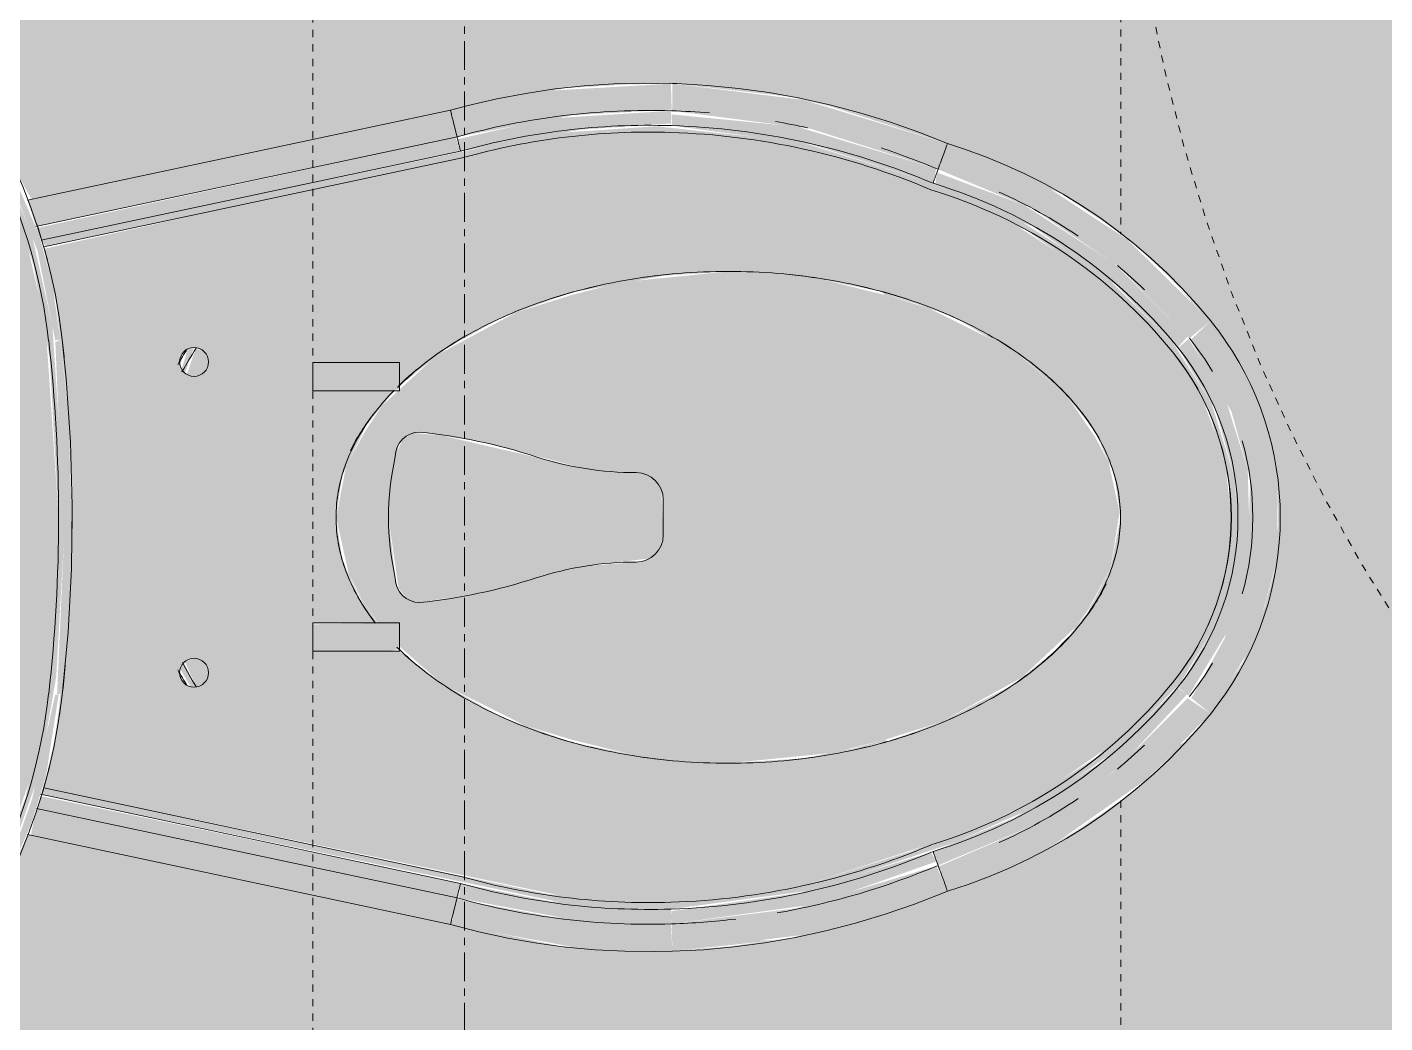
# Model space of a CAD drawing. Header units: inches. Extents: x -4266 to -1814, y 9706 to 12441.
# Drawn here: x -2507.88 to -2484.42, y 11792.84 to 11810.04 of the extents above; entities that cross this region are included whole.
import ezdxf

# ---------------------------------------------------------------- set-up
doc = ezdxf.new("R2010")
doc.units = ezdxf.units.IN
doc.header["$MEASUREMENT"] = 0
doc.linetypes.add('Dash', pattern=[0.25, 0.125, -0.125])
doc.linetypes.add('Grid Line 1_2_', pattern=[0.875, 0.5, -0.125, 0.125, -0.125])
for name, color, linetype, lineweight in [('0-1', 7, 'Continuous', 5), ('0-2', 10, 'Continuous', 13), ('A-AREA-PATT-2', 141, 'Continuous', 9), ('A-GENM-HDLN-1', 7, 'Dash', 9), ('P-SANR-FIXT-2', 7, 'Continuous', 9), ('P-SANR-FIXT-4', 130, 'Continuous', 9), ('Q-CASE-1', 53, 'Continuous', 9), ('Q-CASE-2', 7, 'Continuous', 9), ('Q-CASE-4', 7, 'Dash', 9), ('S-GRID-1', 1, 'Grid Line 1_2_', 9)]:
    doc.layers.add(name, color=color, linetype=linetype, lineweight=lineweight)

# ---------------------------------------------------------------- blocks, each defined once
blk = doc.blocks.new('ADA Clearances - 5ft Circle-2269349-FLOOR PLAN - 1ST FLOOR')
at = {"layer": 'A-GENM-HDLN-1'}
for p, q in [((30, 19.33), (30, 24)), ((30, -24), (30, 9.537))]:
    blk.add_line(p, q, dxfattribs=at)
for start, end in [(0, 81.1297), (124.1588, 0)]:
    blk.add_arc((0, 0), 30, start, end, dxfattribs=at)
blk = doc.blocks.new('Plbg-Toilet Wall Mount FV-UH - _ALL_ADA-2269743-FLOOR PLAN - 1ST FLOOR')
at = {"layer": 'P-SANR-FIXT-4'}
h = blk.add_hatch(color=256, dxfattribs=at)
h.paths.add_polyline_path([(-8.472, -5.637), (-8.463, -5.697), (-7.323, -6.904), (-6.046, -7.705), (-4.411, -8.284), (-2.747, -8.57), (0, -8.725), (3.317, -8.502), (4.872, -8.151), (6.305, -7.565), (7.507, -6.754), (8.472, -5.637), (8.472, -2.875), (8.358, -2.875), (8.316, -5.697), (7.21, -6.845), (5.972, -7.612), (4.371, -8.176), (2.756, -8.455), (0, -8.611), (-3.317, -8.386), (-4.848, -8.038), (-6.213, -7.49), (-7.443, -6.652), (-8.358, -5.637), (-8.4, -2.875), (-8.472, -2.875), (-8.472, -5.526)], flags=0)
h.paths.add_polyline_path([(-8.472, -1.279), (-8.472, -1.625), (-8.358, -1.625), (-8.358, -1.235), (8.358, -1.279), (8.368, -1.625), (8.472, -1.625), (8.442, -1.121), (-8.472, -1.121), (-8.472, -1.235)], flags=0)
h = blk.add_hatch(color=256, dxfattribs=at)
h.paths.add_polyline_path([(-8.358, -1.375), (-8.358, -1.625), (8.358, -1.625), (8.358, -1.235), (-8.358, -1.235)], flags=0)
h.paths.add_polyline_path([(-8.358, -2.875), (-8.33, -5.682), (-7.351, -6.754), (-6.097, -7.565), (-4.356, -8.179), (-3.048, -8.439), (0, -8.611), (3.317, -8.386), (4.848, -8.038), (6.097, -7.565), (7.351, -6.754), (8.358, -5.651), (8.358, -2.875), (-8.218, -2.875)], flags=0)
for points in [[(-6.183, -7.745), (-5.304, -8.137), (-4.465, -8.394), (-3.067, -8.611), (-3.067, -8.551), (-4.872, -8.151), (-6.16, -7.696), (-6.172, -7.722)], [(3.061, -8.552), (3.07, -8.638), (4.01, -8.507), (4.872, -8.277), (6.171, -7.721), (6.116, -7.679), (4.597, -8.248), (3.061, -8.552)], [(-7.034, -15.382), (-6.576, -15.495), (-5.032, -8.23), (-5.492, -8.129), (-6.854, -14.535)], [(5.03, -8.218), (6.576, -15.495), (7.034, -15.382), (5.48, -8.072), (5.131, -8.185)], [(-6.77, -19.194), (-6.45, -21.6), (-5.62, -24.091), (-5.014, -25.461), (-4.067, -26.827), (-2.86, -27.994), (-1.852, -28.604), (-0.617, -28.945), (0.67, -28.934), (1.974, -28.53), (3.027, -27.857), (4.215, -26.651), (5.194, -25.121), (5.794, -23.654), (6.492, -21.413), (6.759, -18.934), (6.634, -17.087), (5.546, -11.88), (4.788, -8.31), (4.684, -8.393), (6.576, -17.475), (6.652, -19.19), (6.326, -21.6), (5.492, -24.091), (4.974, -25.309), (3.935, -26.792), (2.716, -27.949), (1.805, -28.496), (0.617, -28.828), (0.271, -28.844), (0, -28.875), (-1.067, -28.74), (-2.102, -28.34), (-2.86, -27.857), (-4.157, -26.527), (-5.091, -25.064), (-5.774, -23.33), (-6.365, -21.48), (-6.652, -19.19), (-6.516, -17.096), (-5.425, -11.88), (-4.676, -8.354), (-4.79, -8.322), (-6.694, -17.475), (-6.77, -19.19)], [(-6.576, -15.495), (-6.328, -15.556), (-4.816, -8.295), (-5.034, -8.239), (-6.57, -15.464)], [(4.788, -8.31), (6.328, -15.556), (6.57, -15.464), (4.999, -8.228), (4.814, -8.3)], [(-3.072, -8.657), (-0.708, -8.823), (0.199, -8.836), (1.908, -8.768), (3.07, -8.638), (3.028, -8.554), (-0.387, -8.703), (-3.064, -8.584), (-3.043, -8.639), (-3.07, -8.657)], [(-1.474, -14.85), (-1.258, -16.073), (-0.841, -17.716), (-0.71, -18.824), (-0.539, -18.995), (-0.307, -19.057), (0.427, -19.025), (0.539, -18.995), (0.71, -18.824), (0.772, -18.591), (0.841, -17.716), (1.412, -15.242), (1.459, -14.741), (1.35, -14.552), (1.051, -14.428), (0, -14.311), (-1.234, -14.485), (-1.417, -14.639), (-1.459, -14.741)], [(-7.496, -19.217), (-7.026, -19.19), (-6.911, -17.169), (-6.596, -15.49), (-7.037, -15.397), (-7.42, -17.475), (-7.496, -19.211)], [(-7.037, -15.381), (-7.034, -15.382), (-7.034, -15.367)], [(6.576, -15.495), (6.951, -17.499), (7.047, -19.203), (7.495, -19.19), (7.373, -17.087), (7.034, -15.382), (6.578, -15.494)], [(-7.026, -19.202), (-6.77, -19.19), (-6.638, -17.105), (-6.328, -15.556), (-6.583, -15.528), (-6.95, -17.475), (-7.026, -19.202)], [(6.328, -15.556), (6.701, -17.632), (6.807, -19.195), (7.026, -19.19), (6.892, -17.072), (6.536, -15.505), (6.349, -15.551)], [(-7.499, -19.218), (-7.311, -20.975), (-7.311, -20.705), (-7.498, -19.228)], [(-7.496, -19.217), (-7.195, -21.64), (-6.458, -23.966), (-6.025, -23.776), (-6.756, -21.362), (-7.026, -19.202), (-7.311, -19.211)], [(-7.026, -19.202), (-6.685, -21.694), (-5.946, -23.781), (-5.787, -23.679), (-6.492, -21.413), (-6.807, -19.195), (-7.008, -19.202)], [(5.774, -23.719), (6.025, -23.776), (6.753, -21.367), (6.964, -19.2), (6.768, -19.211), (6.445, -21.616), (5.778, -23.707)], [(6.015, -23.806), (6.458, -23.966), (7.215, -21.48), (7.496, -19.217), (7.025, -19.211), (6.717, -21.6), (6.017, -23.8)], [(-6.458, -23.966), (-5.744, -25.675), (-4.564, -27.354), (-3.392, -28.513), (-3.127, -28.118), (-4.389, -26.85), (-5.391, -25.309), (-6.034, -23.813), (-6.284, -23.903)], [(-6.015, -23.806), (-5.319, -25.465), (-4.337, -26.918), (-3.062, -28.106), (-2.944, -27.939), (-4.209, -26.661), (-5.194, -25.121), (-5.774, -23.719), (-6.009, -23.804)], [(2.934, -27.949), (3.127, -28.118), (4.389, -26.85), (5.388, -25.309), (5.961, -23.787), (5.757, -23.758), (5.014, -25.461), (4.013, -26.88), (2.944, -27.939)], [(3.095, -28.148), (3.392, -28.513), (4.803, -27.072), (5.789, -25.568), (6.458, -23.966), (6.012, -23.813), (5.331, -25.448), (4.351, -26.904), (3.11, -28.134)], [(-3.084, -28.134), (-1.887, -28.858), (-0.668, -29.199), (0.822, -29.156), (2.096, -28.756), (3.084, -28.134), (2.925, -27.954), (1.852, -28.604), (0.633, -28.945), (-0.742, -28.915), (-1.967, -28.535), (-2.95, -27.968), (-3.065, -28.11)], [(-3.392, -28.513), (-2.141, -29.271), (-0.732, -29.665), (0.732, -29.665), (2.141, -29.271), (3.392, -28.513), (3.065, -28.166), (1.828, -28.875), (0.668, -29.199), (-0.822, -29.156), (-2.096, -28.756), (-3.124, -28.183), (-3.358, -28.471)]]:
    blk.add_hatch(color=256, dxfattribs=at).paths.add_polyline_path(points, flags=0)
h = blk.add_hatch(color=256, dxfattribs=at)
h.paths.add_polyline_path([(-6.652, -19.19), (-6.365, -21.48), (-5.571, -23.899), (-5.002, -25.268), (-3.94, -26.786), (-2.86, -27.857), (-1.992, -28.41), (-1.022, -28.756), (0, -28.875), (1.022, -28.756), (2.057, -28.369), (2.86, -27.857), (4.067, -26.661), (5.067, -25.121), (5.662, -23.679), (6.365, -21.48), (6.652, -19.19), (6.571, -17.37), (5.425, -11.88), (4.64, -8.356), (4.471, -8.393), (3.715, -8.565), (2.093, -8.754), (0.56, -8.83), (-0.787, -8.819), (-2.833, -8.658), (-3.357, -8.611), (-3.881, -8.532), (-4.676, -8.354), (-6.576, -17.475), (-6.614, -18.345)], flags=0)
h.paths.add_polyline_path([(-4.25, -20.181), (-4.103, -18.53), (-3.887, -17.475), (-3.454, -16.272), (-2.862, -15.215), (-2.314, -14.499), (-2.314, -13), (-1.826, -13.001), (-1.826, -14.118), (-1.486, -13.849), (-0.742, -13.513), (0, -13.404), (0.742, -13.513), (1.579, -13.922), (2.186, -14.404), (2.186, -13), (2.674, -13), (2.674, -14.499), (2.274, -14.499), (2.926, -15.319), (3.454, -16.272), (3.887, -17.475), (4.175, -19.057), (4.25, -20.181), (4.103, -21.833), (3.887, -22.888), (3.454, -24.091), (2.763, -25.268), (2.063, -26.056), (1.486, -26.514), (0.742, -26.85), (0, -26.958), (-0.882, -26.786), (-1.626, -26.403), (-2.213, -25.937), (-2.897, -25.096), (-3.54, -23.852), (-3.887, -22.888), (-4.164, -21.48), (-4.214, -20.721)], flags=0)
h.paths.add_polyline_path([(-2.935, -10.95), (-2.901, -10.825), (-2.81, -10.734), (-2.685, -10.7), (-2.56, -10.734), (-2.459, -10.849), (-2.435, -10.95), (-2.468, -11.075), (-2.56, -11.167), (-2.685, -11.2), (-2.81, -11.167), (-2.901, -11.075), (-2.926, -11.015)], flags=0)
h.paths.add_polyline_path([(2.435, -10.95), (2.493, -10.793), (2.56, -10.734), (2.694, -10.702), (2.81, -10.734), (2.92, -10.87), (2.935, -10.95), (2.901, -11.075), (2.81, -11.167), (2.685, -11.2), (2.56, -11.167), (2.468, -11.075), (2.443, -11.015)], flags=0)
h = blk.add_hatch(color=256, dxfattribs=at)
h.paths.add_polyline_path([(-2.935, -10.95), (-2.896, -10.973), (-2.508, -10.774), (-2.622, -10.714), (-2.926, -10.886), (-2.935, -10.948)], flags=0)
h.paths.add_polyline_path([(2.493, -10.793), (2.935, -10.95), (2.901, -10.839), (2.56, -10.734), (2.508, -10.774)], flags=0)
h = blk.add_hatch(color=256, dxfattribs=at)
h.paths.add_polyline_path([(-2.909, -10.843), (-2.685, -10.7), (-2.81, -10.734), (-2.901, -10.825)], flags=0)
h.paths.add_polyline_path([(2.615, -10.711), (2.862, -10.774), (2.749, -10.709), (2.62, -10.709)], flags=0)
h = blk.add_hatch(color=256, dxfattribs=at)
h.paths.add_polyline_path([(-2.93, -10.99), (-2.883, -11.099), (-2.81, -11.167), (-2.685, -11.2), (-2.552, -11.161), (-2.468, -11.075), (-2.435, -10.95), (-2.494, -10.793), (-2.926, -10.987)], flags=0)
h.paths.add_polyline_path([(-1.88, -28.45), (-1.667, -28.535), (-1.852, -28.46)], flags=0)
h.paths.add_polyline_path([(-1.655, -26.38), (-1.337, -26.581), (-1.581, -26.425), (-1.647, -26.385)], flags=0)
h.paths.add_polyline_path([(-0.825, -26.812), (-0.742, -26.85), (-0.742, -26.829)], flags=0)
h.paths.add_polyline_path([(-0.768, -28.786), (-0.529, -28.828), (-0.742, -28.789)], flags=0)
h = blk.add_hatch(color=256, dxfattribs=at)
h.paths.add_polyline_path([(1.287, -26.604), (1.626, -26.403), (1.395, -26.539)], flags=0)
h.paths.add_polyline_path([(2.435, -10.95), (2.468, -11.075), (2.56, -11.167), (2.685, -11.2), (2.81, -11.167), (2.901, -11.075), (2.901, -10.975), (2.468, -10.825), (2.436, -10.94)], flags=0)
h = blk.add_hatch(color=256, dxfattribs=at)
h.paths.add_polyline_path([(-4.25, -20.181), (-4.069, -22.001), (-3.843, -22.888), (-3.54, -23.852), (-2.771, -25.249), (-1.881, -26.201), (-1.486, -26.458), (-0.876, -26.786), (0.083, -26.942), (0.956, -26.753), (1.395, -26.514), (2.063, -26.056), (2.883, -25.121), (3.615, -23.644), (3.843, -22.888), (4.103, -21.833), (4.25, -20.181), (4.065, -18.342), (3.843, -17.475), (3.54, -16.511), (2.81, -15.158), (1.937, -14.206), (1.486, -13.905), (0.882, -13.577), (-0.007, -13.406), (-0.999, -13.629), (-1.395, -13.849), (-1.826, -14.124), (-1.826, -14.499), (-2.232, -14.499), (-2.883, -15.242), (-3.595, -16.664), (-3.843, -17.475), (-4.103, -18.53), (-4.165, -19.221)], flags=0)
h.paths.add_polyline_path([(-1.474, -14.85), (-1.417, -14.639), (-1.263, -14.485), (-1.051, -14.428), (0, -14.311), (1.263, -14.485), (1.417, -14.639), (1.474, -14.85), (1.313, -15.868), (0.841, -17.716), (0.71, -18.824), (0.539, -18.995), (0.307, -19.057), (-0.427, -19.041), (-0.636, -18.92), (-0.757, -18.712), (-0.792, -18.347), (-0.841, -17.716), (-1.412, -15.242)], flags=0)
h = blk.add_hatch(color=256, dxfattribs=at)
h.paths.add_polyline_path([(-4.007, -22.301), (-3.869, -22.94), (-3.843, -22.888), (-3.991, -22.36)], flags=0)
h.paths.add_polyline_path([(-3.54, -23.852), (-3.454, -24.091), (-3.516, -23.899)], flags=0)
h.paths.add_polyline_path([(-1.803, -14.1), (-1.147, -13.696), (-1.569, -13.915)], flags=0)
h.paths.add_polyline_path([(-1.803, -26.263), (-1.434, -26.514), (-1.575, -26.403)], flags=0)
h.paths.add_polyline_path([(-0.888, -26.784), (-0.742, -26.829), (-0.876, -26.786)], flags=0)
h = blk.add_hatch(color=256, dxfattribs=at)
h.paths.add_polyline_path([(0, -26.958), (0.882, -26.786), (0.742, -26.813), (0.552, -26.85)], flags=0)
h.paths.add_polyline_path([(1.147, -26.667), (1.534, -26.454), (1.157, -26.661)], flags=0)
h.paths.add_polyline_path([(1.147, -13.696), (1.579, -13.922), (1.486, -13.849)], flags=0)
h.paths.add_polyline_path([(2.063, -26.056), (2.334, -25.789), (2.11, -26.003)], flags=0)
h.paths.add_polyline_path([(3.693, -23.428), (3.899, -22.83), (3.843, -22.888), (3.751, -23.22)], flags=0)
h.paths.add_polyline_path([(4.103, -21.833), (4.168, -21.417), (4.127, -21.566)], flags=0)
h = blk.add_hatch(color=256, dxfattribs=at)
h.paths.add_polyline_path([(6.461, -23.966), (6.884, -22.682), (6.657, -23.343), (6.481, -23.903)], flags=0)
h.paths.add_polyline_path([(7.195, -21.64), (7.311, -20.917), (7.2, -21.6)], flags=0)
h = blk.add_hatch(color=256, dxfattribs=at)
h.paths.add_polyline_path([(-6.461, -23.967), (-6.017, -25.041), (-6.284, -24.388), (-6.458, -23.974)], flags=0)
h.paths.add_polyline_path([(-4.709, -27.211), (-3.887, -28.078), (-3.92, -27.991), (-4.564, -27.354)], flags=0)
h.paths.add_polyline_path([(-5.744, -25.675), (-5.078, -26.715), (-5.56, -25.949)], flags=0)
h = blk.add_hatch(color=256, dxfattribs=at)
h.paths.add_polyline_path([(4.709, -27.211), (5.366, -26.286), (4.745, -27.156)], flags=0)
h.paths.add_polyline_path([(3.392, -28.513), (4.236, -27.724), (3.745, -28.163), (3.393, -28.512)], flags=0)
h.paths.add_polyline_path([(5.961, -25.158), (6.284, -24.438), (6.075, -24.883), (5.961, -25.156)], flags=0)
h = blk.add_hatch(color=256, dxfattribs=at)
h.paths.add_polyline_path([(-1.675, -29.401), (-0.925, -29.621), (-1.569, -29.431)], flags=0)
h.paths.add_polyline_path([(0.732, -29.665), (1.526, -29.453), (1.167, -29.543), (0.89, -29.621)], flags=0)
h.paths.add_polyline_path([(-0.732, -29.665), (0, -29.696), (-0.279, -29.665)], flags=0)
h.paths.add_polyline_path([(2.141, -29.271), (2.67, -28.97), (2.157, -29.262)], flags=0)
at = {"layer": 'P-SANR-FIXT-2'}
for p, q in [((-5.483, -8.072), (-7.037, -15.381)), ((7.037, -15.381), (5.483, -8.071)), ((-6.576, -15.495), (-5.032, -8.23)), ((-6.328, -15.556), (-4.785, -8.298)), ((-4.676, -8.354), (-6.213, -15.584)), ((-4.676, -8.354), (-6.213, -15.584)), ((6.213, -15.584), (4.676, -8.354)), ((4.676, -8.354), (6.213, -15.584)), ((6.328, -15.556), (4.788, -8.31)), ((5.029, -8.215), (6.576, -15.495)), ((0, -19.057), (-0.307, -19.057)), ((0.307, -19.057), (0, -19.057))]:
    blk.add_line(p, q, dxfattribs=at)
at = {"layer": 'P-SANR-FIXT-2', "flags": 128}
for points in [[(-6.198, -7.777), (-5.842, -7.939), (-5.479, -8.086), (-5.11, -8.219), (-4.737, -8.337), (-4.359, -8.44), (-3.977, -8.528), (-3.593, -8.6), (-3.205, -8.657), (-3.074, -8.673)], [(3.074, -8.673), (3.462, -8.621), (3.848, -8.554), (4.231, -8.471), (4.61, -8.373), (4.985, -8.26), (5.355, -8.133), (5.72, -7.99), (6.079, -7.833), (6.198, -7.777)], [(-3.074, -8.673), (-1.984, -8.774), (-0.89, -8.831), (0.205, -8.845), (1.299, -8.815), (2.392, -8.741), (3.074, -8.673)], [(-7.037, -15.381), (-7.164, -15.874), (-7.271, -16.371), (-7.359, -16.872), (-7.426, -17.377), (-7.473, -17.883), (-7.5, -18.391), (-7.506, -18.9), (-7.5, -19.218)], [(7.5, -19.218), (7.506, -18.709), (7.492, -18.2), (7.458, -17.693), (7.403, -17.187), (7.328, -16.684), (7.233, -16.184), (7.119, -15.688), (7.037, -15.381)], [(-7.5, -19.218), (-7.472, -19.752), (-7.423, -20.284), (-7.352, -20.814), (-7.26, -21.341), (-7.148, -21.864), (-7.014, -22.381), (-6.86, -22.893), (-6.685, -23.399), (-6.491, -23.897), (-6.461, -23.968)], [(6.461, -23.968), (6.659, -23.471), (6.836, -22.966), (6.993, -22.455), (7.13, -21.938), (7.245, -21.416), (7.34, -20.89), (7.414, -20.36), (7.466, -19.828), (7.497, -19.294), (7.5, -19.218)], [(-6.461, -23.968), (-6.344, -24.324), (-6.213, -24.676), (-6.068, -25.023), (-5.909, -25.363), (-5.737, -25.697), (-5.551, -26.023), (-5.353, -26.342), (-5.142, -26.652), (-4.918, -26.954), (-4.683, -27.247), (-4.436, -27.53), (-4.179, -27.803), (-3.91, -28.066), (-3.631, -28.317), (-3.394, -28.516)], [(3.394, -28.516), (3.681, -28.274), (3.958, -28.02), (4.225, -27.756), (4.481, -27.481), (4.725, -27.196), (4.959, -26.902), (5.18, -26.598), (5.389, -26.286), (5.585, -25.966), (5.768, -25.638), (5.938, -25.303), (6.095, -24.962), (6.237, -24.615), (6.366, -24.262), (6.461, -23.968)], [(-3.394, -28.516), (-3.224, -28.648), (-3.048, -28.774), (-2.868, -28.892), (-2.683, -29.003), (-2.494, -29.107), (-2.301, -29.203), (-2.104, -29.291), (-1.904, -29.371), (-1.701, -29.443), (-1.495, -29.507), (-1.287, -29.563), (-1.076, -29.61), (-0.864, -29.649), (-0.651, -29.679), (-0.436, -29.701), (-0.221, -29.714), (-0.005, -29.718), (0.21, -29.714), (0.426, -29.701), (0.64, -29.68), (0.854, -29.65), (1.066, -29.612), (1.276, -29.565), (1.485, -29.51), (1.691, -29.446), (1.894, -29.375), (2.095, -29.295), (2.292, -29.207), (2.485, -29.112), (2.674, -29.008), (2.859, -28.898), (3.04, -28.78), (3.215, -28.655), (3.386, -28.523), (3.394, -28.516)]]:
    blk.add_lwpolyline(points, dxfattribs=at)
at = {"layer": 'P-SANR-FIXT-2'}
for centre, radius, start, end in [((-1.975, 1.057), 9.556, 244.4469, 263.5531), ((-1.975, 1.057), 9.556, 244.4469, 263.5531), ((1.975, 1.057), 9.556, 276.4469, 295.5531), ((1.975, 1.057), 9.556, 276.4469, 295.5531), ((-1.975, 1.057), 9.791, 252.607, 256.4889), ((0, 18.533), 27.144, 263.5531, 276.4469), ((0, 18.533), 27.144, 263.5531, 276.4469), ((1.975, 1.057), 9.791, 284.607, 288.4889), ((-1.975, 1.057), 9.791, 261.512, 263.5531), ((0, 18.533), 27.379, 263.5531, 264.6307), ((0, 18.533), 27.379, 275.6302, 276.4469), ((1.975, 1.057), 9.791, 276.4469, 278.488), ((0, 18.533), 27.379, 269.5962, 270.4165), ((-2.685, -10.95), 0.25, 90, 180), ((-2.685, -10.95), 0.25, 0, 90), ((2.685, -10.95), 0.25, 90, 180), ((2.685, -10.95), 0.25, 0, 90), ((-2.685, -10.95), 0.25, 180, 270), ((-2.685, -10.95), 0.25, 270, 0), ((2.685, -10.95), 0.25, 180, 270), ((2.685, -10.95), 0.25, 270, 360), ((-1.051, -14.85), 0.422, 90, 180), ((0, -19.079), 4.768, 77.2614, 102.7386), ((1.051, -14.85), 0.422, 0, 90), ((8.312, -13.822), 9.84, 186, 198), ((-8.312, -13.822), 9.84, 342, 354), ((5.213, -18.806), 12.245, 164.3129, 181.8562), ((5.213, -18.806), 11.989, 164.2737, 181.8562), ((5.213, -18.806), 11.871, 164.2552, 181.8562), ((5.213, -18.806), 11.871, 164.2552, 181.8562), ((-5.213, -18.806), 11.871, 358.1438, 15.7448), ((-5.213, -18.806), 11.871, 358.1438, 15.7448), ((-5.213, -18.806), 11.989, 358.1438, 15.7263), ((-5.213, -18.806), 12.245, 358.1438, 15.6871), ((-6.366, -18.591), 5.593, 0, 18), ((6.366, -18.591), 5.593, 162, 180), ((-0.307, -18.591), 0.466, 180, 270), ((0.307, -18.591), 0.466, 270, 360), ((5.862, -18.785), 12.895, 181.8562, 186.7975), ((5.862, -18.785), 12.639, 181.8562, 202.9795), ((5.862, -18.785), 12.521, 181.8562, 203.0089), ((5.862, -18.785), 12.521, 181.8562, 203.0089), ((-5.862, -18.785), 12.521, 336.9911, 358.1438), ((-5.862, -18.785), 12.521, 336.9911, 358.1438), ((-5.862, -18.785), 12.639, 337.0205, 358.1438), ((-5.862, -18.785), 12.895, 355.2339, 358.1438), ((5.862, -18.785), 12.895, 190.0137, 202.9179), ((-5.862, -18.785), 12.895, 347.6129, 350.1098), ((-5.862, -18.785), 12.895, 337.0821, 341.7614), ((2.517, -21.221), 8.54, 196.7225, 230.983), ((2.517, -21.221), 8.54, 196.7225, 230.983), ((-2.517, -21.221), 8.54, 309.017, 343.2775), ((-2.517, -21.221), 8.54, 309.017, 343.2775), ((2.517, -21.221), 8.659, 196.7656, 230.983), ((-2.517, -21.221), 8.659, 309.017, 343.2344), ((2.517, -21.221), 8.915, 204.1079, 214.1446), ((-2.517, -21.221), 8.915, 325.8554, 335.8921), ((2.517, -21.221), 8.915, 219.607, 223.6406), ((-2.517, -21.221), 8.915, 316.3594, 320.393), ((0.015, -24.308), 4.567, 230.983, 269.8068), ((0, -24.327), 4.543, 230.983, 309.017), ((-0.015, -24.308), 4.567, 270.1932, 309.017), ((0, -24.327), 4.917, 230.983, 239.1697), ((0, -24.327), 4.661, 230.983, 309.017), ((0, -24.327), 4.917, 300.8303, 309.017), ((0, -24.327), 4.917, 254.3932, 285.6068)]:
    blk.add_arc(centre, radius, start, end, dxfattribs=at)
for points in [[(-2.511, -10.753), (-2.651, -10.825), (-2.789, -10.903), (-2.925, -10.986)], [(-2.913, -10.833), (-2.821, -10.778), (-2.727, -10.722), (-2.633, -10.669)], [(2.925, -10.986), (2.789, -10.903), (2.653, -10.82), (2.513, -10.742)], [(2.913, -10.832), (2.82, -10.778), (2.727, -10.722), (2.633, -10.669)], [(0, -13.404), (-0.295, -13.404), (-0.59, -13.455), (-0.887, -13.56)], [(0.887, -13.56), (0.59, -13.455), (0.295, -13.404), (0, -13.404)], [(-1.149, -13.667), (-1.369, -13.77), (-1.59, -13.903), (-1.806, -14.069)], [(1.806, -14.069), (1.59, -13.903), (1.369, -13.751), (1.149, -13.653)], [(2.197, -14.409), (2.154, -14.368), (2.111, -14.328), (2.068, -14.289)], [(-7.037, -15.381), (-7.038, -15.381), (-7.037, -15.381), (-7.034, -15.382)], [(-7.034, -15.382), (-6.99, -15.393), (-6.87, -15.422), (-6.685, -15.468), (-6.576, -15.495)], [(7.034, -15.382), (6.99, -15.393), (6.87, -15.422), (6.685, -15.468), (6.576, -15.495)], [(7.037, -15.381), (7.038, -15.381), (7.037, -15.381), (7.034, -15.382)], [(-6.458, -23.966), (-6.416, -23.951), (-6.299, -23.909), (-6.12, -23.844), (-6.015, -23.806)], [(6.458, -23.966), (6.416, -23.951), (6.299, -23.909), (6.12, -23.844), (6.015, -23.806)], [(-6.461, -23.967), (-6.462, -23.968), (-6.461, -23.967), (-6.458, -23.966)], [(6.461, -23.967), (6.462, -23.968), (6.461, -23.967), (6.458, -23.966)], [(-1.806, -26.294), (-1.59, -26.46), (-1.369, -26.612), (-1.149, -26.71)], [(1.149, -26.696), (1.369, -26.593), (1.59, -26.46), (1.806, -26.294)], [(-0.875, -26.807), (-0.582, -26.909), (-0.291, -26.958), (0, -26.958)], [(0, -26.958), (0.291, -26.958), (0.582, -26.909), (0.875, -26.807)]]:
    blk.add_open_spline(points, degree=3, dxfattribs=at)
for points, knots in [([(-1.83, -14.087), (-1.829, -14.087), (-1.528, -13.852), (-0.912, -13.511), (-0.304, -13.404), (0, -13.404)], [2.6572613, 2.6572613, 2.6572613, 2.6572613, 2.6582707, 2.8999317, 3.1415927, 3.1415927, 3.1415927, 3.1415927]), ([(0, -13.404), (0.304, -13.404), (0.912, -13.511), (1.652, -13.921), (2.068, -14.285), (2.187, -14.4)], [3.1415927, 3.1415927, 3.1415927, 3.1415927, 3.3832536, 3.6249146, 3.7232935, 3.7232935, 3.7232935, 3.7232935]), ([(0, -26.958), (-0.304, -26.958), (-0.912, -26.851), (-1.834, -26.341), (-2.708, -25.454), (-3.449, -24.222), (-3.983, -22.72), (-4.262, -21.047), (-4.262, -19.316), (-3.983, -17.643), (-3.449, -16.141), (-2.834, -15.118), (-2.417, -14.634), (-2.277, -14.49)], [0, 0, 0, 0, 0.241661, 0.483322, 0.724983, 0.966644, 1.208305, 1.449966, 1.691627, 1.933288, 2.174949, 2.41661, 2.534868, 2.534868, 2.534868, 2.534868]), ([(-2.244, -14.457), (-2.396, -14.61), (-2.825, -15.103), (-3.257, -15.821), (-3.507, -16.391), (-3.551, -16.496)], [-2.5439017, -2.5439017, -2.5439017, -2.5439017, -2.4166097, -2.1749488, -2.1212008, -2.1212008, -2.1212008, -2.1212008]), ([(2.277, -14.49), (2.417, -14.634), (2.834, -15.118), (3.449, -16.141), (3.983, -17.643), (4.262, -19.316), (4.262, -21.047), (3.983, -22.72), (3.449, -24.222), (2.708, -25.454), (1.834, -26.341), (0.912, -26.851), (0.304, -26.958), (0, -26.958)], [3.748317, 3.748317, 3.748317, 3.748317, 3.866576, 4.108237, 4.349898, 4.591558, 4.833219, 5.07488, 5.316541, 5.558202, 5.799863, 6.041524, 6.283185, 6.283185, 6.283185, 6.283185]), ([(3.551, -16.496), (3.507, -16.391), (3.257, -15.822), (2.826, -15.095), (2.396, -14.619), (2.244, -14.467)], [-4.1619845, -4.1619845, -4.1619845, -4.1619845, -4.1082365, -3.8665756, -3.7392836, -3.7392836, -3.7392836, -3.7392836]), ([(-6.576, -15.495), (-6.569, -15.496), (-6.545, -15.502), (-6.491, -15.516), (-6.442, -15.528), (-6.386, -15.542), (-6.347, -15.551), (-6.328, -15.556)], [0, 0, 0, 0, 0.333333, 0.5, 0.666667, 0.833333, 1, 1, 1, 1]), ([(6.576, -15.495), (6.569, -15.496), (6.545, -15.502), (6.491, -15.516), (6.442, -15.528), (6.386, -15.542), (6.347, -15.551), (6.328, -15.556)], [-1, -1, -1, -1, -0.666667, -0.5, -0.333333, -0.166667, 0, 0, 0, 0]), ([(-3.712, -16.919), (-3.798, -17.162), (-3.911, -17.534), (-4.001, -17.921), (-4.028, -18.048)], [-2.0511799, -2.0511799, -2.0511799, -2.0511799, -1.9332878, -1.8767298, -1.8767298, -1.8767298, -1.8767298]), ([(4.028, -18.048), (4.001, -17.921), (3.911, -17.534), (3.798, -17.163), (3.712, -16.92)], [-4.4064555, -4.4064555, -4.4064555, -4.4064555, -4.3498975, -4.2320054, -4.2320054, -4.2320054, -4.2320054]), ([(-4.118, -18.526), (-4.16, -18.789), (-4.262, -19.619), (-4.261, -20.744), (-4.161, -21.574), (-4.118, -21.837)], [-1.8063853, -1.8063853, -1.8063853, -1.8063853, -1.6916268, -1.4499658, -1.3352074, -1.3352074, -1.3352074, -1.3352074]), ([(4.118, -21.837), (4.16, -21.574), (4.262, -20.744), (4.261, -19.619), (4.161, -18.789), (4.118, -18.526)], [-4.9479779, -4.9479779, -4.9479779, -4.9479779, -4.8332195, -4.5915585, -4.4768, -4.4768, -4.4768, -4.4768]), ([(-4.028, -22.315), (-4.001, -22.442), (-3.911, -22.829), (-3.798, -23.2), (-3.712, -23.442)], [-1.2648629, -1.2648629, -1.2648629, -1.2648629, -1.2083049, -1.0904127, -1.0904127, -1.0904127, -1.0904127]), ([(3.712, -23.443), (3.798, -23.201), (3.911, -22.829), (4.001, -22.442), (4.028, -22.315)], [-5.1927726, -5.1927726, -5.1927726, -5.1927726, -5.0748804, -5.0183224, -5.0183224, -5.0183224, -5.0183224]), ([(-6.015, -23.806), (-6.008, -23.804), (-5.977, -23.792), (-5.902, -23.765), (-5.831, -23.739), (-5.793, -23.726), (-5.774, -23.719)], [-1, -1, -1, -1, -0.666667, -0.333333, -0.166667, 0, 0, 0, 0]), ([(-3.551, -23.866), (-3.507, -23.972), (-3.257, -24.541), (-2.776, -25.351), (-2.282, -25.868), (-2.068, -26.065)], [-1.0203919, -1.0203919, -1.0203919, -1.0203919, -0.9666439, -0.7249829, -0.5489933, -0.5489933, -0.5489933, -0.5489933]), ([(2.068, -26.075), (2.282, -25.88), (2.775, -25.342), (3.257, -24.541), (3.507, -23.972), (3.551, -23.866)], [-5.734192, -5.734192, -5.734192, -5.734192, -5.5582024, -5.3165414, -5.2627935, -5.2627935, -5.2627935, -5.2627935]), ([(6.015, -23.806), (6.008, -23.804), (5.977, -23.792), (5.902, -23.765), (5.831, -23.739), (5.793, -23.726), (5.774, -23.719)], [-1, -1, -1, -1, -0.666667, -0.333333, -0.166667, 0, 0, 0, 0])]:
    blk.add_open_spline(points, degree=3, knots=knots, dxfattribs=at)
blk = doc.blocks.new('300 Series Wall Hung Cabinet_326 - 36_-2398855-FLOOR PLAN - 1ST FLOOR')
at = {"layer": 'Q-CASE-1'}
for points in [[(-2.012, 14.498), (-2.039, 14.687), (-2.5, 14.687), (-2.5, 13.188), (-2.012, 13.188), (-2.012, 14.311)], [(2.488, 14.498), (2.448, 14.687), (2, 14.687), (2.023, 13.188), (2.488, 13.188), (2.488, 14.311)]]:
    blk.add_hatch(color=256, dxfattribs=at).paths.add_polyline_path(points, flags=0)
at = {"layer": 'Q-CASE-2'}
for p, q in [((-2.012, 14.687), (-2.5, 14.687)), ((-2.5, 14.687), (-2.5, 13.188)), ((-2.012, 13.188), (-2.012, 14.687)), ((2.488, 14.687), (2, 14.687)), ((2, 14.687), (2, 13.188)), ((2.488, 13.188), (2.488, 14.687)), ((-2.012, 13.188), (-2.5, 13.188)), ((2.488, 13.188), (2, 13.188))]:
    blk.add_line(p, q, dxfattribs=at)
at = {"layer": 'Q-CASE-4'}
blk.add_line((-18, 13.188), (18, 13.188), dxfattribs=at)
blk = doc.blocks.new('CTR - 1st Phase - Unit Layouts_rvt-1-FLOOR PLAN - 1ST FLOOR')
at = {"layer": '0-2'}
for name, p, rotation in [('ADA Clearances - 5ft Circle-2269349-FLOOR PLAN - 1ST FLOOR', (-2458.984, 11816.007), 180), ('Plbg-Toilet Wall Mount FV-UH - _ALL_ADA-2269743-FLOOR PLAN - 1ST FLOOR', (-2515.949, 11801.573), 89.9999999999999), ('300 Series Wall Hung Cabinet_326 - 36_-2398855-FLOOR PLAN - 1ST FLOOR', (-2516.136, 11801.748), 269.9999999999995)]:
    blk.add_blockref(name, p, dxfattribs=dict(at, rotation=rotation))
blk = doc.blocks.new('CTR - 1st Phase - Shell_rvt-1-FLOOR PLAN - 1ST FLOOR')
at = {"layer": 'S-GRID-1'}
blk.add_line((-2500.324, 9836.18), (-2500.324, 12376.79), dxfattribs=at)

msp = doc.modelspace()

# ---------------------------------------------------------------- hatches: boundary and pattern name
at = {"layer": 'A-AREA-PATT-2'}
h = msp.add_hatch(color=256, dxfattribs=at)
h.paths.add_polyline_path([(-2484.64832, 11733.45914), (-2459.19248, 11758.91499), (-2457.95504, 11757.67755), (-2483.41088, 11732.22171)], flags=0)
h.paths.add_polyline_path([(-2436.48116, 11707.02654), (-2453.45173, 11723.9971), (-2452.03751, 11725.41131), (-2435.06695, 11708.44075), (-2436.03922, 11707.46848)], flags=0)
h.paths.add_polyline_path([(-2402.54004, 11740.96766), (-2403.95425, 11739.55345), (-2420.92481, 11756.52401), (-2419.5106, 11757.93822), (-2412.43953, 11750.86716)], flags=0)
h.paths.add_polyline_path([(-2105.44874, 11682.9894), (-2105.44874, 11700.81518), (-2106.07374, 11700.81518), (-2106.07374, 11780.36361), (-2105.44874, 11780.36361), (-2105.44874, 11803.82986), (-2143.27374, 11803.82986), (-2143.27374, 11803.07986), (-2145.77374, 11803.07986), (-2145.77374, 11803.82986), (-2183.02374, 11803.82986), (-2183.02374, 11805.20486), (-2218.02374, 11805.20486), (-2218.02374, 11803.82986), (-2218.27374, 11803.82986), (-2218.27374, 11803.07986), (-2223.27374, 11803.07986), (-2223.27374, 11803.82986), (-2223.52374, 11803.82986), (-2223.52374, 11805.20486), (-2258.52374, 11805.20486), (-2258.52374, 11803.82986), (-2295.77374, 11803.82986), (-2295.77374, 11803.07986), (-2298.27374, 11803.07986), (-2298.27374, 11803.82986), (-2305.63406, 11803.82986), (-2323.15831, 11821.35412), (-2331.29903, 11813.2134), (-2334.65779, 11816.57216), (-2281.01312, 11870.21683), (-2281.01312, 11870.97986), (-2276.26312, 11870.97986), (-2276.26312, 11878.97986), (-2240.51312, 11878.97986), (-2240.51312, 11848.97986), (-2276.26312, 11848.97986), (-2276.26312, 11846.97986), (-2206.75082, 11846.97986), (-2206.75082, 11870.97986), (-2176.75082, 11870.97986), (-2176.75082, 11846.97986), (-2135.33063, 11846.97986), (-2135.33063, 11861.46805), (-2105.44874, 11861.46805), (-2105.44874, 11861.58616), (-2135.33063, 11861.58616), (-2135.33063, 11862.5792), (-2128.53061, 11862.5792), (-2128.53061, 11863.52984), (-2127.3385, 11863.52984), (-2127.3385, 11862.5792), (-2105.44874, 11862.5792), (-2105.44874, 11892.81518), (-2106.07374, 11892.81518), (-2106.07374, 11972.36361), (-2105.44874, 11972.36361), (-2105.44874, 12081.0644), (-2137.34952, 12081.0644), (-2137.34952, 12080.4394), (-2178.49796, 12080.4394), (-2178.49796, 12081.0644), (-2271.74952, 12081.0644), (-2271.74952, 12080.4394), (-2313.41124, 12080.4394), (-2313.41124, 12081.0644), (-2348.03624, 12081.0644), (-2348.03624, 12080.4394), (-2350.28624, 12080.4394), (-2350.28624, 12081.0644), (-2359.52374, 12081.0644), (-2359.52374, 11967.58832), (-2364.27374, 11967.58832), (-2364.27374, 12081.0644), (-2367.74952, 12081.0644), (-2367.74952, 12080.4394), (-2408.89796, 12080.4394), (-2408.89796, 12081.0644), (-2444.54952, 12081.0644), (-2444.54952, 12080.4394), (-2485.69796, 12080.4394), (-2485.69796, 12081.0644), (-2515.94874, 12081.0644), (-2515.94874, 12079.63993), (-2497.94874, 12079.63993), (-2497.94874, 12061.63993), (-2515.94874, 12061.63993), (-2515.94874, 11977.70809), (-2497.94874, 11977.70809), (-2497.94874, 11959.70809), (-2515.94874, 11959.70809), (-2515.94874, 11929.96332), (-2444.57374, 11929.96332), (-2444.57374, 11921.46332), (-2449.19874, 11921.46332), (-2449.19874, 11889.83832), (-2450.07374, 11889.83832), (-2450.07374, 11925.83832), (-2453.07374, 11925.83832), (-2453.07374, 11889.83832), (-2453.94874, 11889.83832), (-2453.94874, 11925.21332), (-2455.94874, 11925.21332), (-2455.94874, 11895.21332), (-2515.94874, 11895.21332), (-2515.94874, 11890.28886), (-2491.94874, 11890.28886), (-2491.94874, 11889.53886), (-2491.44874, 11889.53886), (-2491.44874, 11875.66386), (-2490.94874, 11875.66386), (-2490.94874, 11875.16386), (-2491.44874, 11875.16386), (-2491.44874, 11874.16386), (-2491.94874, 11874.16386), (-2491.94874, 11873.41386), (-2491.44874, 11873.41386), (-2491.44874, 11872.41386), (-2490.94874, 11872.41386), (-2490.94874, 11871.91386), (-2491.44874, 11871.91386), (-2491.44874, 11858.03886), (-2491.94874, 11858.03886), (-2491.94874, 11857.28886), (-2515.94874, 11857.28886), (-2515.94874, 11854.28886), (-2491.94874, 11854.28886), (-2491.94874, 11853.53886), (-2491.44874, 11853.53886), (-2491.44874, 11839.66386), (-2490.94874, 11839.66386), (-2490.94874, 11839.16386), (-2491.44874, 11839.16386), (-2491.44874, 11838.16386), (-2491.94874, 11838.16386), (-2491.94874, 11837.41386), (-2491.44874, 11837.41386), (-2491.44874, 11836.41386), (-2490.94874, 11836.41386), (-2490.94874, 11835.91386), (-2491.44874, 11835.91386), (-2491.44874, 11822.03886), (-2491.94874, 11822.03886), (-2491.94874, 11821.28886), (-2513.07374, 11821.28886), (-2513.07374, 11810.16661), (-2510.23495, 11810.13112), (-2510.20103, 11810.09704), (-2509.66216, 11809.71602), (-2509.32522, 11809.39664), (-2509.03733, 11809.13702), (-2508.96675, 11809.17455), (-2507.8085, 11807.0708), (-2498.57843, 11808.99303), (-2497.48319, 11809.05617), (-2496.70627, 11809.06981), (-2494.66485, 11808.8385), (-2493.98848, 11808.67101), (-2491.98125, 11808.03098), (-2490.00498, 11807.15857), (-2489.24348, 11806.65758), (-2488.696, 11806.24504), (-2487.87081, 11805.45988), (-2487.32144, 11804.77684), (-2486.65365, 11803.62905), (-2486.28376, 11802.30483), (-2486.26329, 11801.31677), (-2486.32813, 11800.64807), (-2486.51088, 11800.00421), (-2486.87395, 11799.07015), (-2487.60146, 11797.99292), (-2488.3117, 11797.25147), (-2488.87687, 11796.75815), (-2489.69169, 11796.18816), (-2490.30352, 11795.81645), (-2492.42306, 11794.97564), (-2494.66485, 11794.30815), (-2495.76737, 11794.15494), (-2496.75866, 11794.07804), (-2498.66665, 11794.16176), (-2504.06906, 11795.281), (-2507.87618, 11796.09023), (-2508.04682, 11795.70346), (-2508.68658, 11794.52391), (-2509.16277, 11793.91424), (-2509.63866, 11793.47851), (-2510.26692, 11792.98004), (-2513.07374, 11792.98004), (-2513.09503, 11790.69832), (-2513.21609, 11790.06364), (-2513.30819, 11789.86728), (-2513.46833, 11789.65564), (-2513.55253, 11789.51682), (-2513.7639, 11789.35033), (-2513.80915, 11789.32934), (-2513.87334, 11789.24288), (-2514.32374, 11789.04779), (-2514.52532, 11789.00464), (-2514.82374, 11788.94832), (-2515.69874, 11788.90925), (-2515.69874, 11788.07332), (-2515.94874, 11788.07332), (-2515.94874, 11783.57332), (-2505.44874, 11783.57332), (-2505.44874, 11783.82332), (-2504.57374, 11783.82332), (-2504.55244, 11784.69832), (-2504.41867, 11785.38138), (-2504.33928, 11785.52937), (-2504.17915, 11785.74101), (-2504.09495, 11785.87983), (-2503.88357, 11786.04631), (-2503.83833, 11786.06731), (-2503.77413, 11786.15377), (-2503.2744, 11786.36459), (-2503.12215, 11786.39201), (-2502.82374, 11786.44832), (-2491.94874, 11786.44832), (-2491.94874, 11787.57332), (-2484.44874, 11787.57332), (-2484.44874, 11786.44832), (-2483.19874, 11786.44832), (-2483.19874, 11789.57332), (-2477.19874, 11789.57332), (-2477.19874, 11786.44832), (-2463.07374, 11786.42703), (-2462.43905, 11786.30597), (-2462.24269, 11786.21387), (-2462.03106, 11786.05373), (-2461.89223, 11785.96953), (-2461.72575, 11785.75816), (-2461.70475, 11785.71291), (-2461.49266, 11785.57332), (-2460.32374, 11785.57332), (-2460.32374, 11783.57332), (-2451.5047, 11783.57332), (-2443.00634, 11792.07168), (-2439.64759, 11788.71293), (-2461.77119, 11766.58932), (-2465.12995, 11769.94808), (-2456.2547, 11778.82332), (-2515.94874, 11778.82332), (-2515.94874, 11725.3644), (-2508.82975, 11725.3644), (-2493.13506, 11741.05909), (-2493.57554, 11741.50248), (-2487.75737, 11747.32066), (-2484.39861, 11743.9619), (-2489.77339, 11738.58421), (-2484.64832, 11733.45914), (-2486.01834, 11732.08912), (-2485.5764, 11731.64718), (-2486.94642, 11730.27716), (-2462.37446, 11705.7052), (-2461.00444, 11707.07522), (-2460.5625, 11706.63328), (-2459.19248, 11708.0033), (-2447.34844, 11696.15926), (-2436.48116, 11707.02654), (-2433.12241, 11703.66778), (-2443.98968, 11692.8005), (-2438.42858, 11687.2394), (-2388.81324, 11687.2394), (-2388.81324, 11747.03986), (-2389.28179, 11747.5084), (-2399.18128, 11737.6089), (-2402.54004, 11740.96766), (-2392.64054, 11750.86716), (-2396.50167, 11754.72828), (-2358.69942, 11792.53053), (-2355.34066, 11789.17177), (-2357.2852, 11787.22723), (-2329.54456, 11759.48658), (-2290.10699, 11759.48658), (-2290.10699, 11752.48245), (-2294.85699, 11752.48245), (-2294.85699, 11754.73658), (-2336.81537, 11754.73658), (-2363.29561, 11781.21682), (-2389.78415, 11754.72828), (-2384.06324, 11749.00737), (-2384.06324, 11710.9894), (-2336.06324, 11710.9894), (-2336.06324, 11687.2394), (-2323.44691, 11687.2394), (-2323.44691, 11694.71562), (-2323.31994, 11695.68003), (-2322.94769, 11696.57873), (-2322.35552, 11697.35045), (-2321.5838, 11697.94262), (-2320.68511, 11698.31487), (-2319.64438, 11698.44184), (-2318.33235, 11698.44184), (-2318.68007, 11701.46562), (-2319.87182, 11702.46562), (-2320.43859, 11703.46562), (-2320.70653, 11704.46562), (-2320.88353, 11705.46942), (-2320.97069, 11706.46562), (-2320.79638, 11708.45801), (-2320.25844, 11710.46562), (-2319.5305, 11712.46562), (-2318.59788, 11714.46562), (-2317.21045, 11716.46562), (-2316.10465, 11717.5267), (-2315.34443, 11717.96562), (-2313.97069, 11718.46562), (-2312.97069, 11718.46562), (-2311.59695, 11717.96562), (-2310.73092, 11717.46562), (-2309.73092, 11716.46562), (-2308.34349, 11714.46562), (-2307.41088, 11712.46562), (-2306.68294, 11710.46562), (-2306.145, 11708.45801), (-2305.97069, 11706.46562), (-2306.145, 11704.97514), (-2306.23484, 11704.46562), (-2306.50279, 11703.46562), (-2307.06956, 11702.46562), (-2308.26131, 11701.46562), (-2308.60903, 11698.44184), (-2307.22069, 11698.44184), (-2306.25627, 11698.31487), (-2305.35758, 11697.94262), (-2304.58585, 11697.35045), (-2303.99369, 11696.57873), (-2303.62143, 11695.68003), (-2303.49447, 11694.71562), (-2303.49447, 11687.2394), (-2294.85699, 11687.2394), (-2294.85699, 11718.48245), (-2290.10699, 11718.48245), (-2290.10699, 11687.2394), (-2105.82374, 11687.2394), (-2105.82374, 11682.9894)], flags=0)
h.paths.add_polyline_path([(-2169.10286, 11688.5582), (-2211.10286, 11688.5582), (-2211.10286, 11768.5582), (-2133.10286, 11768.5582), (-2133.10286, 11688.5582)], flags=0)
h.paths.add_polyline_path([(-2408.64322, 11688.91083), (-2427.24068, 11707.5083), (-2408.00793, 11726.74105), (-2389.41047, 11708.14359), (-2408.26799, 11689.28607)], flags=0)
h.paths.add_polyline_path([(-2231.0347, 11689.0582), (-2231.0347, 11707.0582), (-2213.0347, 11707.0582), (-2213.0347, 11689.0582)], flags=0)
h.paths.add_polyline_path([(-2117.13302, 11689.0582), (-2129.10286, 11689.0582), (-2129.10286, 11707.0582), (-2111.10286, 11707.0582), (-2111.10286, 11689.0582), (-2113.50053, 11689.0582)], flags=0)
h.paths.add_polyline_path([(-2502.82374, 11785.21962), (-2502.82374, 11785.28206), (-2502.96755, 11785.2519)], flags=0)
h.paths.add_polyline_path([(-2491.94874, 11783.57332), (-2491.94874, 11785.19832), (-2502.97812, 11785.18166), (-2503.18773, 11785.04518), (-2503.23275, 11784.91798), (-2503.32374, 11784.69832), (-2503.28466, 11783.82332), (-2502.44874, 11783.82332), (-2502.44874, 11783.57332), (-2501.82508, 11783.57332)], flags=0)
h.paths.add_polyline_path([(-2483.19874, 11783.57332), (-2483.19874, 11785.19832), (-2484.44874, 11785.19832), (-2484.44874, 11783.57332)], flags=0)
h.paths.add_polyline_path([(-2477.0094, 11783.82332), (-2476.57374, 11783.82332), (-2476.58019, 11785.19832), (-2477.19874, 11785.19832), (-2477.19874, 11783.82332)], flags=0)
h.paths.add_polyline_path([(-2503.34503, 11784.69832), (-2503.32324, 11784.70116), (-2503.32374, 11784.77667)], flags=0)
h.paths.add_polyline_path([(-2503.17729, 11785.05188), (-2502.96755, 11785.18639), (-2502.85565, 11785.18511), (-2503.13788, 11785.0682)], flags=0)
h.paths.add_polyline_path([(-2514.82374, 11790.11459), (-2514.67992, 11790.14475), (-2514.82374, 11790.14238)], flags=0)
h.paths.add_polyline_path([(-2514.47018, 11790.34477), (-2514.32374, 11790.69832), (-2514.32374, 11792.98004), (-2514.94874, 11793.01553), (-2514.91325, 11810.16661), (-2514.32374, 11810.16661), (-2514.32374, 11821.28886), (-2515.94874, 11821.28886), (-2515.94874, 11791.07332), (-2515.69874, 11791.07332), (-2515.69874, 11790.19832), (-2514.79183, 11790.21154), (-2514.48784, 11790.33746)], flags=0)
h.paths.add_polyline_path([(-2514.67992, 11790.21026), (-2514.45975, 11790.35146), (-2514.56105, 11790.28649), (-2514.67792, 11790.21154)], flags=0)
h.paths.add_polyline_path([(-2499.59205, 11794.34583), (-2500.16695, 11794.44754), (-2499.73319, 11794.37345)], flags=0)
h.paths.add_polyline_path([(-2181.02374, 11805.20486), (-2146.02374, 11805.22378), (-2146.02374, 11808.57986), (-2145.77374, 11808.57986), (-2145.77374, 11809.32986), (-2143.27374, 11809.32986), (-2143.27374, 11808.57986), (-2138.37374, 11808.57986), (-2138.37374, 11810.57986), (-2133.62374, 11810.5749), (-2133.62374, 11808.57986), (-2105.44874, 11808.57986), (-2105.44874, 11812.3144), (-2126.26124, 11812.3144), (-2126.26124, 11840.1894), (-2105.44874, 11840.1894), (-2105.44874, 11842.22986), (-2133.62374, 11842.22986), (-2133.62374, 11840.57986), (-2138.37374, 11840.57986), (-2138.37374, 11842.22986), (-2302.28257, 11842.22986), (-2319.79956, 11824.71287), (-2303.66654, 11808.57986), (-2298.27374, 11808.57986), (-2298.27374, 11809.32986), (-2295.77374, 11809.32986), (-2295.77374, 11808.57986), (-2295.52374, 11808.57986), (-2295.52374, 11805.20486), (-2260.52374, 11805.20486), (-2260.52374, 11806.57986), (-2223.52374, 11806.57986), (-2223.52374, 11808.57986), (-2223.27374, 11808.57986), (-2223.27374, 11809.32986), (-2218.27374, 11809.32986), (-2218.27374, 11808.57986), (-2218.02374, 11808.57986), (-2218.02374, 11806.57986), (-2181.02374, 11806.57986)], flags=0)
h.paths.add_polyline_path([(-2495.76737, 11808.94988), (-2496.78285, 11809.06981), (-2496.73121, 11809.0698), (-2495.86454, 11808.96193)], flags=0)
h.paths.add_polyline_path([(-2415.60595, 11812.75456), (-2418.96471, 11816.11332), (-2417.81566, 11817.26236), (-2453.94874, 11853.39544), (-2453.94874, 11855.83832), (-2449.19874, 11855.83832), (-2449.19874, 11855.36295), (-2414.45691, 11820.62112), (-2364.27374, 11870.80429), (-2364.27374, 11921.46332), (-2410.57374, 11921.46332), (-2410.57374, 11929.96332), (-2364.27374, 11929.96332), (-2364.27374, 11933.58832), (-2359.52374, 11933.58832), (-2359.52374, 11868.83678), (-2415.16401, 11813.1965)], flags=0)
h.paths.add_polyline_path([(-2157.01312, 11859.97986), (-2157.50156, 11859.97986), (-2157.50156, 11861.47912), (-2157.01312, 11861.47912), (-2157.01312, 11860.98031)], flags=0)
h.paths.add_polyline_path([(-2161.01312, 11859.97986), (-2161.50156, 11859.97986), (-2161.50156, 11861.47912), (-2161.01312, 11861.47912), (-2161.01312, 11860.98031)], flags=0)
h.paths.add_polyline_path([(-2222.00156, 11859.97986), (-2222.00156, 11861.47912), (-2221.51312, 11861.47912), (-2221.51312, 11859.97986)], flags=0)
h.paths.add_polyline_path([(-2226.00156, 11859.97986), (-2226.00156, 11861.47912), (-2225.51312, 11861.47912), (-2225.51312, 11859.97986)], flags=0)
h.paths.add_polyline_path([(-2138.69206, 11870.97986), (-2138.69206, 11871.98049), (-2141.44331, 11871.98049), (-2141.44331, 11870.97986), (-2141.94268, 11870.97986), (-2141.94268, 11872.47986), (-2138.19268, 11872.47986), (-2138.19268, 11870.97986)], flags=0)
h.paths.add_polyline_path([(-2162.19268, 11870.97986), (-2162.69206, 11870.97986), (-2162.69206, 11871.98049), (-2165.44331, 11871.98049), (-2165.44331, 11870.97986), (-2165.94268, 11870.97986), (-2165.94268, 11872.47986), (-2162.19268, 11872.47986), (-2162.19268, 11871.90377)], flags=0)
h.paths.add_polyline_path([(-2210.01312, 11870.97986), (-2210.01312, 11872.47912), (-2209.52467, 11872.47912), (-2209.52467, 11870.97986)], flags=0)
h.paths.add_polyline_path([(-2228.13812, 11870.97986), (-2228.63749, 11870.97986), (-2228.63749, 11871.98049), (-2231.38874, 11871.98049), (-2231.38874, 11870.97986), (-2231.88812, 11870.97986), (-2231.88812, 11872.47986), (-2228.13812, 11872.47986), (-2228.13812, 11871.90377)], flags=0)
h.paths.add_polyline_path([(-2115.69268, 11870.97986), (-2116.19206, 11870.97986), (-2116.19206, 11871.98049), (-2118.94331, 11871.98049), (-2118.94331, 11870.97986), (-2119.44268, 11870.97986), (-2119.44268, 11872.47986), (-2115.69268, 11872.47986), (-2115.69268, 11871.98049)], flags=0)
h.paths.add_polyline_path([(-2227.69101, 11916.10486), (-2228.28157, 11916.10486), (-2228.28157, 11916.35486), (-2228.87212, 11916.35486), (-2228.87212, 11916.10486), (-2229.46267, 11916.10486), (-2229.46267, 11916.35486), (-2230.05322, 11916.35486), (-2230.05322, 11916.10486), (-2230.64377, 11916.10486), (-2230.64377, 11916.35486), (-2231.23432, 11916.35486), (-2231.23432, 11916.10486), (-2231.82487, 11916.10486), (-2231.82487, 11916.35486), (-2241.18236, 11916.35486), (-2241.2159, 11916.10486), (-2243.15087, 11916.10486), (-2243.15087, 11916.35486), (-2246.88196, 11916.35486), (-2246.88196, 11916.60486), (-2247.82901, 11916.61157), (-2247.97491, 11916.80171), (-2247.97491, 11942.97986), (-2297.94874, 11942.97986), (-2297.94874, 11948.35486), (-2143.94874, 11948.35486), (-2143.94874, 11942.97986), (-2189.97491, 11942.97986), (-2189.97491, 11918.97986), (-2190.72491, 11918.97986), (-2190.72491, 11918.47986), (-2204.59991, 11918.47986), (-2204.59991, 11917.97986), (-2205.09991, 11917.97986), (-2205.09991, 11918.47986), (-2206.09991, 11918.47986), (-2206.09991, 11918.97986), (-2206.84991, 11918.97986), (-2206.84991, 11918.47986), (-2207.84991, 11918.47986), (-2207.84991, 11917.97986), (-2208.34991, 11917.97986), (-2208.34991, 11918.47986), (-2222.22491, 11918.47986), (-2222.22491, 11918.97986), (-2222.97491, 11918.97986), (-2222.97491, 11942.97986), (-2223.97491, 11942.97986), (-2223.99696, 11916.74846), (-2224.03256, 11916.66252), (-2224.17176, 11916.60486), (-2225.06784, 11916.58378), (-2225.06784, 11916.35486), (-2227.69101, 11916.35486)], flags=0)
h.paths.add_polyline_path([(-2282.8622, 11917.47986), (-2286.6122, 11917.47986), (-2286.6122, 11918.97986), (-2286.11283, 11918.97986), (-2286.11283, 11917.97924), (-2283.36158, 11917.97924), (-2283.36158, 11918.97986), (-2282.8622, 11918.97986), (-2282.8622, 11917.97924)], flags=0)
h.paths.add_polyline_path([(-2259.36158, 11917.47986), (-2262.6122, 11917.47986), (-2262.6122, 11918.97986), (-2262.11283, 11918.97986), (-2262.11283, 11917.97924), (-2259.36158, 11917.97924), (-2259.36158, 11918.97986), (-2258.8622, 11918.97986), (-2258.8622, 11917.47986)], flags=0)
h.paths.add_polyline_path([(-2178.58824, 11917.47986), (-2179.08761, 11917.47986), (-2179.08761, 11918.97986), (-2178.58824, 11918.97986), (-2178.58824, 11917.97924), (-2175.83699, 11917.97924), (-2175.83699, 11918.97986), (-2175.33761, 11918.97986), (-2175.33761, 11917.47986), (-2176.0862, 11917.47986)], flags=0)
h.paths.add_polyline_path([(-2153.5862, 11918.26726), (-2156.58761, 11918.26726), (-2156.58761, 11919.76726), (-2156.08824, 11919.76726), (-2156.08824, 11918.76664), (-2153.33699, 11918.76664), (-2153.33699, 11919.76726), (-2152.83761, 11919.76726), (-2152.83761, 11918.26726), (-2153.33699, 11918.26726)], flags=0)
h.paths.add_polyline_path([(-2210.54136, 11949.34872), (-2211.04136, 11949.34872), (-2211.04136, 11950.34622), (-2225.54136, 11950.34622), (-2225.54136, 11949.34872), (-2226.54136, 11949.34872), (-2226.54136, 11970.48163), (-2210.04136, 11970.48163), (-2210.04136, 11949.34872)], flags=0)
h.paths.add_polyline_path([(-2241.76381, 11949.34872), (-2242.26381, 11949.34872), (-2242.26381, 11950.34622), (-2256.76381, 11950.34622), (-2256.76381, 11949.34872), (-2257.76381, 11949.34872), (-2257.76381, 11970.48163), (-2241.26381, 11970.48163), (-2241.26381, 11949.34872)], flags=0)
h.paths.add_polyline_path([(-2269.26381, 11949.34872), (-2270.26381, 11949.34872), (-2270.26381, 11950.34622), (-2284.76381, 11950.34622), (-2284.76381, 11949.34872), (-2285.76381, 11949.34872), (-2285.76381, 11970.48163), (-2269.26381, 11970.48163), (-2269.26381, 11951.26747)], flags=0)
h.paths.add_polyline_path([(-2182.54136, 11949.34872), (-2183.04136, 11949.34872), (-2183.04136, 11950.34622), (-2197.54136, 11950.34622), (-2197.54136, 11949.34872), (-2198.54136, 11949.34872), (-2198.54136, 11970.48163), (-2182.04136, 11970.48163), (-2182.04136, 11949.34872)], flags=0)
h.paths.add_polyline_path([(-2154.54136, 11949.34872), (-2155.04136, 11949.34872), (-2155.04136, 11950.34622), (-2169.54136, 11950.34622), (-2169.54136, 11949.34872), (-2170.54136, 11949.34872), (-2170.54136, 11970.48163), (-2154.04136, 11970.48163), (-2154.04136, 11949.34872)], flags=0)
h.paths.add_polyline_path([(-2435.44874, 11979.63993), (-2515.44874, 11979.63993), (-2515.44874, 12057.63993), (-2435.44874, 12057.63993), (-2435.44874, 12038.79559)], flags=0)
h.paths.add_polyline_path([(-2214.80259, 11981.23993), (-2253.92374, 11981.23993), (-2253.92374, 12016.23993), (-2247.92374, 12016.23993), (-2247.92374, 12017.23993), (-2175.92374, 12017.23993), (-2175.92374, 12016.23993), (-2169.92374, 12016.23993), (-2169.92374, 11981.23993), (-2181.03524, 11981.23993)], flags=0)
h.paths.add_polyline_path([(-2291.42374, 12020.56493), (-2298.92374, 12020.56493), (-2298.92374, 12068.56493), (-2263.92374, 12068.56493), (-2263.92374, 12062.56493), (-2262.92374, 12062.56493), (-2262.92374, 12026.56493), (-2263.92374, 12026.56493), (-2263.92374, 12020.56493)], flags=0)
h.paths.add_polyline_path([(-2155.04136, 12020.56493), (-2159.92374, 12020.56493), (-2159.92374, 12026.56493), (-2160.92374, 12026.56493), (-2160.92374, 12062.56493), (-2159.92374, 12062.56493), (-2159.92374, 12068.56493), (-2124.92374, 12068.56493), (-2124.92374, 12020.56493), (-2154.54136, 12020.56493)], flags=0)
h.paths.add_polyline_path([(-2234.09691, 12064.48313), (-2251.434, 12064.51493), (-2251.434, 12080.63993), (-2179.434, 12080.63993), (-2179.434, 12064.51493), (-2197.434, 12064.51493), (-2197.434, 12068.51493), (-2233.434, 12068.51493), (-2233.434, 12064.51493), (-2234.09691, 12064.51493)], flags=0)

# ---------------------------------------------------------------- block references
at = {"layer": '0-1'}
for name in ['CTR - 1st Phase - Shell_rvt-1-FLOOR PLAN - 1ST FLOOR', 'CTR - 1st Phase - Unit Layouts_rvt-1-FLOOR PLAN - 1ST FLOOR']:
    msp.add_blockref(name, (0, 0), dxfattribs=at)

doc.saveas('drawing.dxf')
